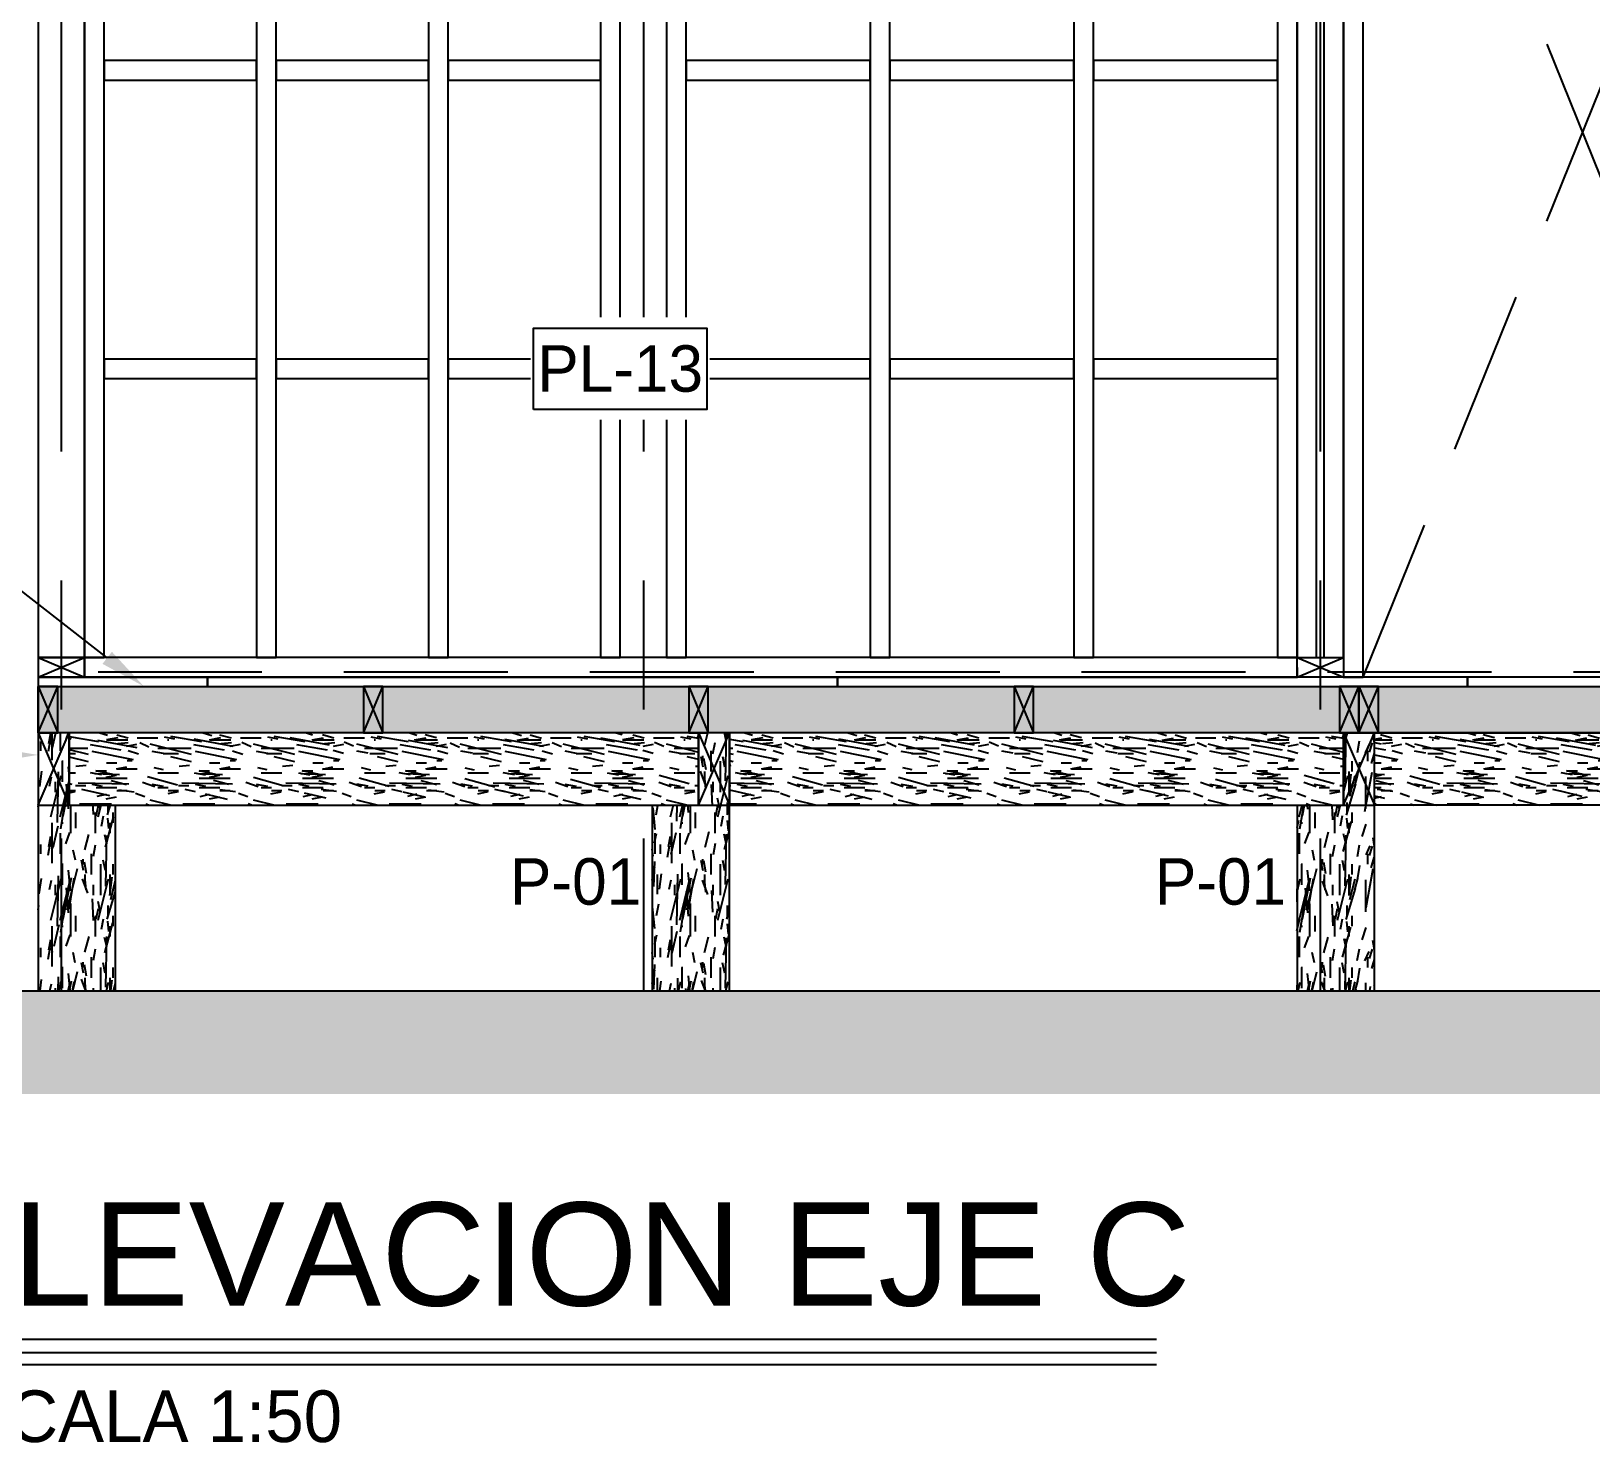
# Model space of a CAD drawing. Header units: millimetres. Extents: x 19438 to 19711, y 4351 to 4752.
# Drawn here: x 19458.728 to 19461.748, y 4489.041 to 4491.777 of the extents above; entities that cross this region are included whole.
import ezdxf
from ezdxf import colors
from ezdxf.entities.mleader import LeaderData, LeaderLine
from ezdxf.enums import TextEntityAlignment as Align
from ezdxf.math import Vec2, Vec3

# ---------------------------------------------------------------- set-up
doc = ezdxf.new("R2010")
doc.units = ezdxf.units.MM
doc.set_wipeout_variables(frame=1)
doc.linetypes.add('CENTER', pattern=[2, 1.25, -0.25, 0.25, -0.25])
doc.linetypes.add('HIDDEN2', pattern=[4.7625, 3.175, -1.5875])
for name, color, linetype in [('0 @ 0.5', 7, 'Continuous'), ('EJES', 2, 'CENTER'), ('NIVELES', 2, 'Continuous'), ('PANELES PARED', 2, 'Continuous'), ('PILOTES', 2, 'Continuous'), ('PROYECCION PANEL', 6, 'Continuous'), ('TEXTO', 2, 'Continuous'), ('TEXTO @ 0.5', 2, 'Continuous'), ('TEXTOS TITULOS @ 0.5', 3, 'Continuous'), ('VIGAS DE PISO', 2, 'Continuous')]:
    doc.layers.add(name, color=color, linetype=linetype)
doc.styles.add('century gothic', font='GOTHIC.TTF')
doc.styles.add('NOTAS', font='GOTHIC.TTF')
doc.styles.add('SMCtitulos', font='sanss___.ttf')
pattern_1 = [(0, (0.142, -14.05313), (0, 0.2), [0.04, -0.16]), (8.9726, (0.144, -14.16113), (1.200000005876, 0.199999525118), [0.0384708, -3.8086058]), (5.7105, (0.142, -14.14913), (1.800000034755, 0.19999710144), [0.0401996, -1.9697752]), (344.5779, (0.142, -14.0891295), (2.1999999038893, -0.5999974677634), [0.0601664, -5.9564754]), (353.6599, (0.146, -14.02313), (0.200000063208, 4.086e-07), [0.0362216, -1.7748552]), (345.0686, (0.152, -14.13713), (0.799999998317, -0.199999673879), [0.0310484, -3.0737864]), (348.6901, (0.082, -14.02113), (0.2000000583, 7.413e-08), [0.0815844, -0.9382194]), (5.7105, (0.144, -14.17913), (1.800000034755, 0.19999710144), [0.0200998, -1.989875]), (0, (0.142, -14.09513), (0, 0.2), [0.02, -0.18]), (0, (0.102, -14.07113), (0, 0.2), [0.06, -0.14]), (11.3099, (0.142, -14.04113), (0.79999995433, 0.19999948721), [0.020396, -0.9994078]), (2.7263, (0.122, -14.1151295), (4.0000000589947, 0.1999992035454), [0.0420476, -4.1627116]), (352.4054, (0.132, -14.12113), (1.599999971597, -0.19999873671), [0.0302654, -2.9962834]), (0, (0.122, -14.19713), (0, 0.2), [0.04, -0.16]), (358.8309, (0.102, -14.2071295), (0.2000000366479, 1.5360345e-07), [0.0980204, -9.70402]), (0, (0.102, -14.05713), (0, 0.2), [0.02, -0.18]), (0, (0.122, -14.04113), (0, 0.2), [0.02, -0.18]), (0, (0.032, -14.02313), (0, 0.2), [0.03, -0.17]), (350.5377, (0.086, -14.01313), (0.200000015444, 7.752e-08), [0.0608276, -1.1557248]), (0, (0.022, -14.01313), (0, 0.2), [0.04, -0.16]), (0, (0, -14.19313), (0, 0.2), [0.022, -0.178]), (0, (0.102, -14.18313), (0, 0.2), [0.02, -0.18]), (0, (0, -14.17713), (0, 0.2), [0.042, -0.158]), (5.4403, (0.102, -14.1651295), (1.9999999402303, 0.199998956714), [0.04219, -4.1768144]), (0, (0.104, -14.14913), (0, 0.2), [0.038, -0.162]), (0, (0, -14.14513), (0, 0.2), [0.022, -0.178]), (358.8309, (0.024, -14.1131295), (0.2000000366479, 1.5360345e-07), [0.0980204, -9.70402]), (0, (0.042, -14.09513), (0, 0.2), [0.02, -0.18]), (0, (0.022, -14.08913), (0, 0.2), [0.02, -0.18]), (0, (0.102, -14.08913), (0, 0.2), [0.04, -0.16]), (0, (0.062, -14.08513), (0, 0.2), [0.02, -0.18]), (0, (0.022, -14.06113), (0, 0.2), [0.04, -0.16]), (19.6538, (0.076, -14.14513), (2.200000050424, 0.79999891494), [0.0297322, -2.9434812]), (11.3099, (0.042, -14.08913), (0.79999995433, 0.19999948721), [0.020396, -0.9994078]), (11.3099, (0.122, -14.09913), (0.79999995433, 0.19999948721), [0.020396, -0.9994078]), (5.7105, (0.062, -14.02313), (1.800000034755, 0.19999710144), [0.0200998, -1.989875]), (349.6952, (0, -14.00913), (1.199999995396, -0.19999893933), [0.0223606, -2.213707]), (348.6901, (0.022, -14.19313), (0.2000000583, 7.413e-08), [0.020396, -0.9994078]), (90, (0.042, -14.19713), (-0.2, 1e-17), [0, -0.2]), (346.6076, (0, -14.0851295), (3.400000044994, -0.7999939065965), [0.043174, -4.2742308]), (11.3099, (0.122, -14.05713), (0.79999995433, 0.19999948721), [0.020396, -0.9994078]), (10.3048, (0.122, -14.18313), (0.999999957606, 0.199999208868), [0.0223606, -2.213707]), (348.6901, (0.062, -14.09513), (0.2000000583, 7.413e-08), [0.020396, -0.9994078]), (348.6901, (0.082, -14.08513), (0.2000000583, 7.413e-08), [0.020396, -0.9994078]), (341.5651, (0, -14.10513), (0.19999995825, 2.3367e-07), [0.0252982, -0.6071572]), (345.9638, (0.022, -14.03713), (0.19999992115, 2.4875e-07), [0.0824622, -0.7421588]), (343.3008, (0.062, -14.02313), (1.399999991533, -0.39999874641), [0.0626418, -2.025419]), (0, (0.062, -14.01313), (0, 0.2), [0.024, -0.176]), (345.9638, (0.042, -14.17713), (0.19999992115, 2.4875e-07), [0.0824622, -0.7421588]), (345.9638, (0.022, -14.16313), (0.19999992115, 2.4875e-07), [0.0824622, -0.7421588]), (345.9638, (0.022, -14.14513), (0.19999992115, 2.4875e-07), [0.0824622, -0.7421588]), (349.6952, (0, -14.05713), (1.199999995396, -0.19999893933), [0.0223606, -2.213707]), (345.9638, (0.062, -14.06113), (0.19999992115, 2.4875e-07), [0.041231, -0.78339]), (349.6952, (0, -14.12113), (1.199999995396, -0.19999893933), [0.0223606, -2.213707]), (357.6141, (0.104, -14.1351295), (0.199999989185, 2.452822e-07), [0.0480416, -4.756123]), (349.6952, (0.082, -14.09913), (1.199999995396, -0.19999893933), [0.0223606, -2.213707]), (12.5288, (0.104, -14.10313), (0.800000095695, 0.199999860747), [0.018439, -1.8254698]), (349.5626, (0, -14.1311295), (2.199999936494, -0.3999970687047), [0.0772788, -7.650591]), (351.8699, (0.076, -14.14513), (0.199999892184, -4.835e-08), [0.0282842, -1.3859292]), (4.7636, (0.022, -14.12513), (2.199999989955, 0.199998289923), [0.0481664, -2.3601524]), (0, (0.07, -14.12113), (0, 0.2), [0.062, -0.138]), (344.7449, (0, -14.03113), (0.799999942428, -0.199999664289), [0.0228036, -2.2575472]), (350.5377, (0.042, -14.19713), (0.200000015444, 7.752e-08), [0.0608276, -1.1557248]), (340.0169, (0, -14.15513), (0.599999976081, -0.19999986488), [0.0234094, -2.3175304]), (0, (0.162, -14.03713), (0, 0.2), [0.01, -0.19]), (0, (0.162, -14.12513), (0, 0.2), [0.02, -0.18]), (11.3099, (0.162, -14.19713), (0.79999995433, 0.19999948721), [0.020396, -0.9994078]), (0, (0.164, -14.17713), (0, 0.2), [0.036, -0.164]), (343.3008, (0.162, -14.07113), (1.399999991533, -0.39999874641), [0.0208806, -2.0671802]), (348.0207, (0.164, -14.1131295), (3.7999999222511, -0.8002195416064), [0.0368014, -6.7101288]), (90, (0.162, -14.19713), (-0.2, 1e-17), [0, -0.2]), (0, (0.182, -14.19313), (0, 0.2), [0.018, -0.182]), (0, (0.182, -14.15513), (0, 0.2), [0.018, -0.182]), (0, (0.182, -14.14513), (0, 0.2), [0.018, -0.182]), (336.0376, (0.182, -14.07713), (1.400000005486, -0.599997330343), [0.0196978, -1.9500724]), (348.5163, (0.182, -14.0531295), (0.99999999677376, -0.2000310941214), [0.0183676, -13.043105]), (341.5651, (0.182, -14.12513), (0.19999995825, 2.3367e-07), [0.0189736, -0.6134816]), (347.4712, (0.182, -14.02713), (1.000000064082, -0.19999992061), [0.018439, -1.8254698])]
pattern_2 = [(0, (0.142, -7.34835), (0, 0.2), [0.04, -0.16]), (8.9726, (0.144, -7.456347), (1.200000005876, 0.199999525118), [0.0384708, -3.8086058]), (5.7105, (0.142, -7.444347), (1.800000034755, 0.19999710144), [0.0401996, -1.9697752]), (344.5779, (0.142, -7.384347), (2.1999999038893, -0.5999974677634), [0.0601664, -5.9564754]), (353.6599, (0.146, -7.318347), (0.200000063208, 4.086e-07), [0.0362216, -1.7748552]), (345.0686, (0.152, -7.432347), (0.799999998317, -0.199999673879), [0.0310484, -3.0737864]), (348.6901, (0.082, -7.316347), (0.2000000583, 7.413e-08), [0.0815844, -0.9382194]), (5.7105, (0.144, -7.474347), (1.800000034755, 0.19999710144), [0.0200998, -1.989875]), (0, (0.142, -7.39035), (0, 0.2), [0.02, -0.18]), (0, (0.102, -7.36635), (0, 0.2), [0.06, -0.14]), (11.3099, (0.142, -7.336347), (0.79999995433, 0.19999948721), [0.020396, -0.9994078]), (2.7263, (0.122, -7.410347), (4.0000000589947, 0.1999992035454), [0.0420476, -4.1627116]), (352.4054, (0.132, -7.416347), (1.599999971597, -0.19999873671), [0.0302654, -2.9962834]), (0, (0.122, -7.49235), (0, 0.2), [0.04, -0.16]), (358.8309, (0.102, -7.502347), (0.2000000366479, 1.5360345e-07), [0.0980204, -9.70402]), (0, (0.102, -7.35235), (0, 0.2), [0.02, -0.18]), (0, (0.122, -7.33635), (0, 0.2), [0.02, -0.18]), (0, (0.032, -7.31835), (0, 0.2), [0.03, -0.17]), (350.5377, (0.086, -7.308347), (0.200000015444, 7.752e-08), [0.0608276, -1.1557248]), (0, (0.022, -7.30835), (0, 0.2), [0.04, -0.16]), (0, (0, -7.48835), (0, 0.2), [0.022, -0.178]), (0, (0.102, -7.47835), (0, 0.2), [0.02, -0.18]), (0, (0, -7.47235), (0, 0.2), [0.042, -0.158]), (5.4403, (0.102, -7.460347), (1.9999999402303, 0.199998956714), [0.04219, -4.1768144]), (0, (0.104, -7.44435), (0, 0.2), [0.038, -0.162]), (0, (0, -7.44035), (0, 0.2), [0.022, -0.178]), (358.8309, (0.024, -7.408347), (0.2000000366479, 1.5360345e-07), [0.0980204, -9.70402]), (0, (0.042, -7.39035), (0, 0.2), [0.02, -0.18]), (0, (0.022, -7.38435), (0, 0.2), [0.02, -0.18]), (0, (0.102, -7.38435), (0, 0.2), [0.04, -0.16]), (0, (0.062, -7.38035), (0, 0.2), [0.02, -0.18]), (0, (0.022, -7.35635), (0, 0.2), [0.04, -0.16]), (19.6538, (0.076, -7.440347), (2.200000050424, 0.79999891494), [0.0297322, -2.9434812]), (11.3099, (0.042, -7.384347), (0.79999995433, 0.19999948721), [0.020396, -0.9994078]), (11.3099, (0.122, -7.394347), (0.79999995433, 0.19999948721), [0.020396, -0.9994078]), (5.7105, (0.062, -7.318347), (1.800000034755, 0.19999710144), [0.0200998, -1.989875]), (349.6952, (0, -7.304347), (1.199999995396, -0.19999893933), [0.0223606, -2.213707]), (348.6901, (0.022, -7.488347), (0.2000000583, 7.413e-08), [0.020396, -0.9994078]), (90, (0.042, -7.49235), (-0.2, 1e-17), [0, -0.2]), (346.6076, (0, -7.380347), (3.400000044994, -0.7999939065965), [0.043174, -4.2742308]), (11.3099, (0.122, -7.352347), (0.79999995433, 0.19999948721), [0.020396, -0.9994078]), (10.3048, (0.122, -7.478347), (0.999999957606, 0.199999208868), [0.0223606, -2.213707]), (348.6901, (0.062, -7.390347), (0.2000000583, 7.413e-08), [0.020396, -0.9994078]), (348.6901, (0.082, -7.380347), (0.2000000583, 7.413e-08), [0.020396, -0.9994078]), (341.5651, (0, -7.40035), (0.19999995825, 2.3367e-07), [0.0252982, -0.6071572]), (345.9638, (0.022, -7.332347), (0.19999992115, 2.4875e-07), [0.0824622, -0.7421588]), (343.3008, (0.062, -7.318347), (1.399999991533, -0.39999874641), [0.0626418, -2.025419]), (0, (0.062, -7.30835), (0, 0.2), [0.024, -0.176]), (345.9638, (0.042, -7.472347), (0.19999992115, 2.4875e-07), [0.0824622, -0.7421588]), (345.9638, (0.022, -7.458347), (0.19999992115, 2.4875e-07), [0.0824622, -0.7421588]), (345.9638, (0.022, -7.440347), (0.19999992115, 2.4875e-07), [0.0824622, -0.7421588]), (349.6952, (0, -7.352347), (1.199999995396, -0.19999893933), [0.0223606, -2.213707]), (345.9638, (0.062, -7.356347), (0.19999992115, 2.4875e-07), [0.041231, -0.78339]), (349.6952, (0, -7.416347), (1.199999995396, -0.19999893933), [0.0223606, -2.213707]), (357.6141, (0.104, -7.430347), (0.199999989185, 2.452822e-07), [0.0480416, -4.756123]), (349.6952, (0.082, -7.394347), (1.199999995396, -0.19999893933), [0.0223606, -2.213707]), (12.5288, (0.104, -7.398347), (0.800000095695, 0.199999860747), [0.018439, -1.8254698]), (349.5626, (0, -7.426347), (2.199999936494, -0.3999970687047), [0.0772788, -7.650591]), (351.8699, (0.076, -7.440347), (0.199999892184, -4.835e-08), [0.0282842, -1.3859292]), (4.7636, (0.022, -7.420347), (2.199999989955, 0.199998289923), [0.0481664, -2.3601524]), (0, (0.07, -7.41635), (0, 0.2), [0.062, -0.138]), (344.7449, (0, -7.326347), (0.799999942428, -0.199999664289), [0.0228036, -2.2575472]), (350.5377, (0.042, -7.492347), (0.200000015444, 7.752e-08), [0.0608276, -1.1557248]), (340.0169, (0, -7.450347), (0.599999976081, -0.19999986488), [0.0234094, -2.3175304]), (0, (0.162, -7.33235), (0, 0.2), [0.01, -0.19]), (0, (0.162, -7.42035), (0, 0.2), [0.02, -0.18]), (11.3099, (0.162, -7.492347), (0.79999995433, 0.19999948721), [0.020396, -0.9994078]), (0, (0.164, -7.47235), (0, 0.2), [0.036, -0.164]), (343.3008, (0.162, -7.366347), (1.399999991533, -0.39999874641), [0.0208806, -2.0671802]), (348.0207, (0.164, -7.408347), (3.7999999222511, -0.8002195416064), [0.0368014, -6.7101288]), (90, (0.162, -7.49235), (-0.2, 1e-17), [0, -0.2]), (0, (0.182, -7.48835), (0, 0.2), [0.018, -0.182]), (0, (0.182, -7.45035), (0, 0.2), [0.018, -0.182]), (0, (0.182, -7.44035), (0, 0.2), [0.018, -0.182]), (336.0376, (0.182, -7.372347), (1.400000005486, -0.599997330343), [0.0196978, -1.9500724]), (348.5163, (0.182, -7.348347), (0.99999999677376, -0.2000310941214), [0.0183676, -13.043105]), (341.5651, (0.182, -7.42035), (0.19999995825, 2.3367e-07), [0.0189736, -0.6134816]), (347.4712, (0.182, -7.322347), (1.000000064082, -0.19999992061), [0.018439, -1.8254698])]

# ---------------------------------------------------------------- blocks, each defined once
blk = doc.blocks.new('P01')
h = blk.add_hatch()
h.set_pattern_fill('MADERA_03', color=250, scale=0.2, angle=90, pattern_type=2)
h.set_pattern_definition([(90, (-0.156, 0.142), (-0.2, 1e-17), [0.04, -0.16]), (98.9726, (-0.048, 0.144), (-0.199999525118, 1.200000005876), [0.0384708, -3.8086058]), (95.7105, (-0.06, 0.142), (-0.19999710144, 1.800000034755), [0.0401996, -1.9697752]), (74.5779, (-0.12, 0.142), (0.5999974677634, 2.1999999038893), [0.0601664, -5.9564754]), (83.6599, (-0.186, 0.146), (-4.086e-07, 0.200000063208), [0.0362216, -1.7748552]), (75.0686, (-0.072, 0.152), (0.199999673879, 0.799999998317), [0.0310484, -3.0737864]), (78.6901, (-0.188, 0.082), (-7.413e-08, 0.2000000583), [0.0815844, -0.9382194]), (95.7105, (-0.03, 0.144), (-0.19999710144, 1.800000034755), [0.0200998, -1.989875]), (90, (-0.114, 0.142), (-0.2, 1e-17), [0.02, -0.18]), (90, (-0.138, 0.102), (-0.2, 1e-17), [0.06, -0.14]), (101.3099, (-0.168, 0.142), (-0.19999948721, 0.79999995433), [0.020396, -0.9994078]), (92.7263, (-0.094, 0.122), (-0.1999992035454, 4.0000000589947), [0.0420476, -4.1627116]), (82.4054, (-0.088, 0.132), (0.19999873671, 1.599999971597), [0.0302654, -2.9962834]), (90, (-0.012, 0.122), (-0.2, 1e-17), [0.04, -0.16]), (88.8309, (-0.002, 0.102), (-1.5360345e-07, 0.2000000366479), [0.0980204, -9.70402]), (90, (-0.152, 0.102), (-0.2, 1e-17), [0.02, -0.18]), (90, (-0.168, 0.122), (-0.2, 1e-17), [0.02, -0.18]), (90, (-0.186, 0.032), (-0.2, 1e-17), [0.03, -0.17]), (80.5377, (-0.196, 0.086), (-7.752e-08, 0.200000015444), [0.0608276, -1.1557248]), (90, (-0.196, 0.022), (-0.2, 1e-17), [0.04, -0.16]), (90, (-0.016, 1e-18), (-0.2, 1e-17), [0.022, -0.178]), (90, (-0.026, 0.102), (-0.2, 1e-17), [0.02, -0.18]), (90, (-0.032, 2e-18), (-0.2, 1e-17), [0.042, -0.158]), (95.4403, (-0.044, 0.102), (-0.199998956714, 1.9999999402303), [0.04219, -4.1768144]), (90, (-0.06, 0.104), (-0.2, 1e-17), [0.038, -0.162]), (90, (-0.064, 4e-18), (-0.2, 1e-17), [0.022, -0.178]), (88.8309, (-0.096, 0.024), (-1.5360345e-07, 0.2000000366479), [0.0980204, -9.70402]), (90, (-0.114, 0.042), (-0.2, 1e-17), [0.02, -0.18]), (90, (-0.12, 0.022), (-0.2, 1e-17), [0.02, -0.18]), (90, (-0.12, 0.102), (-0.2, 1e-17), [0.04, -0.16]), (90, (-0.124, 0.062), (-0.2, 1e-17), [0.02, -0.18]), (90, (-0.148, 0.022), (-0.2, 1e-17), [0.04, -0.16]), (109.6538, (-0.064, 0.076), (-0.79999891494, 2.200000050424), [0.0297322, -2.9434812]), (101.3099, (-0.12, 0.042), (-0.19999948721, 0.79999995433), [0.020396, -0.9994078]), (101.3099, (-0.11, 0.122), (-0.19999948721, 0.79999995433), [0.020396, -0.9994078]), (95.7105, (-0.186, 0.062), (-0.19999710144, 1.800000034755), [0.0200998, -1.989875]), (79.6952, (-0.2, 1e-17), (0.19999893933, 1.199999995396), [0.0223606, -2.213707]), (78.6901, (-0.016, 0.022), (-7.413e-08, 0.2000000583), [0.020396, -0.9994078]), (180, (-0.012, 0.042), (-2e-17, -0.2), [0, -0.2]), (76.6076, (-0.124, 8e-18), (0.7999939065965, 3.400000044994), [0.043174, -4.2742308]), (101.3099, (-0.152, 0.122), (-0.19999948721, 0.79999995433), [0.020396, -0.9994078]), (100.3048, (-0.026, 0.122), (-0.199999208868, 0.999999957606), [0.0223606, -2.213707]), (78.6901, (-0.114, 0.062), (-7.413e-08, 0.2000000583), [0.020396, -0.9994078]), (78.6901, (-0.124, 0.082), (-7.413e-08, 0.2000000583), [0.020396, -0.9994078]), (71.5651, (-0.104, 6e-18), (-2.3367e-07, 0.19999995825), [0.0252982, -0.6071572]), (75.9638, (-0.172, 0.022), (-2.4875e-07, 0.19999992115), [0.0824622, -0.7421588]), (73.3008, (-0.186, 0.062), (0.39999874641, 1.399999991533), [0.0626418, -2.025419]), (90, (-0.196, 0.062), (-0.2, 1e-17), [0.024, -0.176]), (75.9638, (-0.032, 0.042), (-2.4875e-07, 0.19999992115), [0.0824622, -0.7421588]), (75.9638, (-0.046, 0.022), (-2.4875e-07, 0.19999992115), [0.0824622, -0.7421588]), (75.9638, (-0.064, 0.022), (-2.4875e-07, 0.19999992115), [0.0824622, -0.7421588]), (79.6952, (-0.152, 9e-18), (0.19999893933, 1.199999995396), [0.0223606, -2.213707]), (75.9638, (-0.148, 0.062), (-2.4875e-07, 0.19999992115), [0.041231, -0.78339]), (79.6952, (-0.088, 5e-18), (0.19999893933, 1.199999995396), [0.0223606, -2.213707]), (87.6141, (-0.074, 0.104), (-2.452822e-07, 0.199999989185), [0.0480416, -4.756123]), (79.6952, (-0.11, 0.082), (0.19999893933, 1.199999995396), [0.0223606, -2.213707]), (102.5288, (-0.106, 0.104), (-0.199999860747, 0.800000095695), [0.018439, -1.8254698]), (79.5626, (-0.078, 5e-18), (0.3999970687047, 2.199999936494), [0.0772788, -7.650591]), (81.8699, (-0.064, 0.076), (4.835e-08, 0.199999892184), [0.0282842, -1.3859292]), (94.7636, (-0.084, 0.022), (-0.199998289923, 2.199999989955), [0.0481664, -2.3601524]), (90, (-0.088, 0.07), (-0.2, 1e-17), [0.062, -0.138]), (74.7449, (-0.178, 1e-17), (0.199999664289, 0.799999942428), [0.0228036, -2.2575472]), (80.5377, (-0.012, 0.042), (-7.752e-08, 0.200000015444), [0.0608276, -1.1557248]), (70.0169, (-0.054, 3e-18), (0.19999986488, 0.599999976081), [0.0234094, -2.3175304]), (90, (-0.172, 0.162), (-0.2, 1e-17), [0.01, -0.19]), (90, (-0.084, 0.162), (-0.2, 1e-17), [0.02, -0.18]), (101.3099, (-0.012, 0.162), (-0.19999948721, 0.79999995433), [0.020396, -0.9994078]), (90, (-0.032, 0.164), (-0.2, 1e-17), [0.036, -0.164]), (73.3008, (-0.138, 0.162), (0.39999874641, 1.399999991533), [0.0208806, -2.0671802]), (78.0207, (-0.096, 0.164), (0.8002195416064, 3.7999999222511), [0.0368014, -6.7101288]), (180, (-0.012, 0.162), (-2e-17, -0.2), [0, -0.2]), (90, (-0.016, 0.182), (-0.2, 1e-17), [0.018, -0.182]), (90, (-0.054, 0.182), (-0.2, 1e-17), [0.018, -0.182]), (90, (-0.064, 0.182), (-0.2, 1e-17), [0.018, -0.182]), (66.0376, (-0.132, 0.182), (0.599997330343, 1.400000005486), [0.0196978, -1.9500724]), (78.5163, (-0.156, 0.182), (0.2000310941214, 0.99999999677376), [0.0183676, -13.043105]), (71.5651, (-0.084, 0.182), (-2.3367e-07, 0.19999995825), [0.0189736, -0.6134816]), (77.4712, (-0.182, 0.182), (0.19999992061, 1.000000064082), [0.018439, -1.8254698])])
h.paths.add_polyline_path([(19444.003, 4504.1263), (19444.153, 4504.1263), (19444.153, 4504.6263), (19444.003, 4504.6263)])
blk.add_lwpolyline([(19444.003, 4504.1263), (19444.153, 4504.1263), (19444.153, 4504.6263), (19444.003, 4504.6263)], close=True)
blk = doc.blocks.new('*U13')
at = {"color": 2}
blk.add_line((0.0001, 0.052), (4.7611, 0.052), dxfattribs=at)
at = {"color": 250}
blk.add_line((0.0001, 0), (4.7611, 0), dxfattribs=at)
at = {"color": 7}
blk.add_line((0.0001, -0.0469), (4.7611, -0.0469), dxfattribs=at)
at = {"color": 0, "linetype": 'ByBlock', "lineweight": -2, "style": 'NOTAS'}
for tag, p in [('1TITLE', (0.027, 1.0142)), ('2TITLE', (-0.0431, 0.1812))]:
    blk.add_attdef(tag, p, '', height=0.3, dxfattribs=at)
blk.add_attdef('SCALE', text='', height=0.18, dxfattribs=at).set_placement((-0.0431, -0.1475), align=Align.TOP_LEFT)
blk = doc.blocks.new('PP13')
at = {"layer": 'PANELES PARED'}
for points in [[(19436.3339, 4517.5799), (19436.3339, 4517.6179), (19433.9855, 4517.6179), (19433.9855, 4517.5799)], [(19433.9855, 4515.2559), (19434.0235, 4515.2559), (19434.0235, 4517.5799), (19433.9855, 4517.5799)], [(19434.3187, 4515.2559), (19434.3567, 4515.2559), (19434.3567, 4517.5799), (19434.3187, 4517.5799)], [(19434.6518, 4515.2559), (19434.6898, 4515.2559), (19434.6898, 4517.5799), (19434.6518, 4517.5799)], [(19434.985, 4515.2559), (19435.023, 4515.2559), (19435.023, 4517.5799), (19434.985, 4517.5799)], [(19435.023, 4517.5799), (19435.113, 4517.5799), (19435.113, 4515.2559), (19435.023, 4515.2559)], [(19435.113, 4515.2559), (19435.151, 4515.2559), (19435.151, 4517.5799), (19435.113, 4517.5799)], [(19435.5073, 4515.2559), (19435.5453, 4515.2559), (19435.5453, 4517.5799), (19435.5073, 4517.5799)], [(19435.9016, 4515.2559), (19435.9396, 4515.2559), (19435.9396, 4517.5799), (19435.9016, 4517.5799)], [(19436.2959, 4515.2559), (19436.3339, 4515.2559), (19436.3339, 4517.5799), (19436.2959, 4517.5799)], [(19434.3187, 4516.9772), (19434.3187, 4517.0152), (19434.0235, 4517.0152), (19434.0235, 4516.9772)], [(19434.6518, 4516.9772), (19434.6518, 4517.0152), (19434.3567, 4517.0152), (19434.3567, 4516.9772)], [(19434.985, 4516.9772), (19434.985, 4517.0152), (19434.6898, 4517.0152), (19434.6898, 4516.9772)], [(19435.5073, 4516.9772), (19435.5073, 4517.0152), (19435.151, 4517.0152), (19435.151, 4516.9772)], [(19435.9016, 4516.9772), (19435.9016, 4517.0152), (19435.5453, 4517.0152), (19435.5453, 4516.9772)], [(19436.2959, 4516.9772), (19436.2959, 4517.0152), (19435.9396, 4517.0152), (19435.9396, 4516.9772)], [(19434.3187, 4516.3745), (19434.3187, 4516.4125), (19434.0235, 4516.4125), (19434.0235, 4516.3745)], [(19434.6518, 4516.3745), (19434.6518, 4516.4125), (19434.3567, 4516.4125), (19434.3567, 4516.3745)], [(19434.985, 4516.3745), (19434.985, 4516.4125), (19434.6898, 4516.4125), (19434.6898, 4516.3745)], [(19435.5073, 4516.3745), (19435.5073, 4516.4125), (19435.151, 4516.4125), (19435.151, 4516.3745)], [(19435.9016, 4516.3745), (19435.9016, 4516.4125), (19435.5453, 4516.4125), (19435.5453, 4516.3745)], [(19436.2959, 4516.3745), (19436.2959, 4516.4125), (19435.9396, 4516.4125), (19435.9396, 4516.3745)], [(19434.3187, 4515.7962), (19434.3187, 4515.8342), (19434.0235, 4515.8342), (19434.0235, 4515.7962)], [(19434.6518, 4515.7962), (19434.6518, 4515.8342), (19434.3567, 4515.8342), (19434.3567, 4515.7962)], [(19434.985, 4515.7962), (19434.985, 4515.8342), (19434.6898, 4515.8342), (19434.6898, 4515.7962)], [(19435.5073, 4515.7962), (19435.5073, 4515.8342), (19435.151, 4515.8342), (19435.151, 4515.7962)], [(19435.9016, 4515.7962), (19435.9016, 4515.8342), (19435.5453, 4515.8342), (19435.5453, 4515.7962)], [(19436.2959, 4515.7962), (19436.2959, 4515.8342), (19435.9396, 4515.8342), (19435.9396, 4515.7962)], [(19436.3339, 4515.2179), (19436.3339, 4515.2559), (19433.9855, 4515.2559), (19433.9855, 4515.2179)]]:
    blk.add_lwpolyline(points, close=True, dxfattribs=at)
blk = doc.blocks.new('MJU')
at = {"layer": 'PANELES PARED', "color": 250, "linetype": 'HIDDEN2', "ltscale": 0.1}
for p, q in [((19461.3074, 4485.2785), (19462.1574, 4483.1685)), ((19461.3074, 4483.1685), (19462.1574, 4485.2785))]:
    blk.add_line(p, q, dxfattribs=at)
at = {"layer": 'PANELES PARED', "color": 250}
blk.add_lwpolyline([(19461.3074, 4485.5305), (19461.2694, 4485.5305), (19461.2694, 4483.1685), (19461.3074, 4483.1685)], close=True, dxfattribs=at)

msp = doc.modelspace()

# ---------------------------------------------------------------- hatches: boundary and pattern name
h = msp.add_hatch()
h.set_pattern_fill('EARTH', color=8, scale=0.01, angle=45)
h.set_pattern_definition([(45, (14.70802, -14.20913), (7e-18, 0.08980256121), [0.0635, -0.0635]), (45, (14.691185, -14.19229), (7e-18, 0.08980256121), [0.0635, -0.0635]), (45, (14.674347, -14.175454), (7e-18, 0.08980256121), [0.0635, -0.0635]), (135, (14.674347, -14.16423), (-0.08980256121, 7e-18), [0.0635, -0.0635]), (135, (14.691185, -14.14739), (-0.08980256121, 7e-18), [0.0635, -0.0635]), (135, (14.70802, -14.13055), (-0.08980256121, 7e-18), [0.0635, -0.0635])])
h.paths.add_polyline_path([(19465.4244, 4489.7172), (19465.4244, 4489.9172), (19458.486, 4489.9172), (19458.486, 4489.7172)])

# ---------------------------------------------------------------- linework, layer by layer
at = {"color": 5}
msp.add_line((19458.486, 4489.9172), (19465.4244, 4489.9172), dxfattribs=at)
at = {"color": 1}
for points in [[(19458.741, 4490.5072), (19459.0694, 4490.5072), (19459.0694, 4490.5252), (19458.741, 4490.5252)], [(19459.0694, 4490.5072), (19460.2894, 4490.5072), (19460.2894, 4490.5252), (19459.0694, 4490.5252)], [(19460.2894, 4490.5072), (19461.5094, 4490.5072), (19461.5094, 4490.5252), (19460.2894, 4490.5252)], [(19461.5094, 4490.5072), (19462.7294, 4490.5072), (19462.7294, 4490.5252), (19461.5094, 4490.5252)]]:
    msp.add_lwpolyline(points, close=True, dxfattribs=at)
at = {"layer": 'EJES', "color": 1}
for p, q in [((19458.786, 4494.2123), (19458.786, 4489.9172)), ((19459.9135, 4494.2123), (19459.9135, 4489.9172))]:
    msp.add_line(p, q, dxfattribs=at)
at = {"layer": 'NIVELES', "color": 1, "linetype": 'HIDDEN2', "ltscale": 0.1}
for p, q in [((19458.381, 4490.5352), (19466.5295, 4490.5352)), ((19458.381, 4489.9172), (19466.5295, 4489.9172))]:
    msp.add_line(p, q, dxfattribs=at)
at = {"layer": 'PANELES PARED'}
for p, q in [((19458.741, 4490.5252), (19458.831, 4490.5632)), ((19458.741, 4490.5632), (19458.831, 4490.5252)), ((19461.1794, 4490.5252), (19461.2694, 4490.5632)), ((19461.1794, 4490.5632), (19461.2694, 4490.5252))]:
    msp.add_line(p, q, dxfattribs=at)
for points in [[(19458.741, 4490.5632), (19458.831, 4490.5632), (19458.831, 4492.8872), (19458.741, 4492.8872)], [(19461.1794, 4490.5632), (19461.2694, 4490.5632), (19461.2694, 4492.8872), (19461.1794, 4492.8872)], [(19461.1794, 4490.5632), (19461.2174, 4490.5632), (19461.2174, 4492.8872), (19461.1794, 4492.8872)], [(19461.2314, 4490.5632), (19461.2694, 4490.5632), (19461.2694, 4492.8872), (19461.2314, 4492.8872)], [(19458.741, 4490.5632), (19458.741, 4490.5252), (19458.831, 4490.5252), (19458.831, 4490.5632)], [(19461.1794, 4490.5632), (19461.2694, 4490.5632), (19461.2694, 4490.5252), (19461.1794, 4490.5252)]]:
    msp.add_lwpolyline(points, close=True, dxfattribs=at)
at = {"layer": 'PROYECCION PANEL', "linetype": 'HIDDEN2', "ltscale": 0.1}
msp.add_lwpolyline([(19458.831, 4492.9252), (19461.1794, 4492.9252), (19461.1794, 4490.5252), (19458.831, 4490.5252)], close=True, dxfattribs=at)
at = {"layer": 'VIGAS DE PISO'}
for p, q in [((19458.741, 4490.5072), (19458.779, 4490.4172)), ((19458.741, 4490.4172), (19458.779, 4490.5072)), ((19458.741, 4490.4172), (19458.801, 4490.2772)), ((19458.741, 4490.2772), (19458.801, 4490.4172))]:
    msp.add_line(p, q, dxfattribs=at)
for points in [[(19458.741, 4490.5072), (19458.741, 4490.4172), (19458.779, 4490.4172), (19458.779, 4490.5072)], [(19458.741, 4490.2772), (19458.801, 4490.2772), (19458.801, 4490.4172), (19458.741, 4490.4172)]]:
    msp.add_lwpolyline(points, close=True, dxfattribs=at)

# ---------------------------------------------------------------- block references
for name, p in [('PP13', (24.8455, -24.6927)), ('MJU', (0, 7.3567))]:
    msp.add_blockref(name, p)
at = {"layer": 'PILOTES'}
for p in [(14.738, -14.2091), (15.9272, -14.2091), (17.1764, -14.2091)]:
    msp.add_blockref('P01', p, dxfattribs=at)
at = {"layer": 'TEXTOS TITULOS @ 0.5'}
ref = msp.add_blockref('*U13', (19458.5264, 4489.2166), dxfattribs=dict(at, xscale=0.5, yscale=0.5, zscale=0.5))
ref.add_attrib('2TITLE', 'ELEVACION EJE C', (19458.5048, 4489.3072), dxfattribs={"layer": '0', "color": 0, "linetype": 'ByBlock', "lineweight": -2, "height": 0.2, "style": 'SMCtitulos'})
ref.add_attrib('SCALE', 'ESCALA 1:50', dxfattribs={"layer": '0', "color": 0, "linetype": 'ByBlock', "lineweight": -2, "height": 0.1, "style": 'NOTAS'}).set_placement((19458.5048, 4489.1429), align=Align.TOP_LEFT)

# ---------------------------------------------------------------- texts
at = {"layer": 'TEXTO @ 0.5', "color": 2, "char_height": 0.09, "width": 0.238534, "attachment_point": 1, "style": 'century gothic'}
for insert in [(19459.655, 4490.1742), (19460.9042, 4490.1742)]:
    msp.add_mtext('P-01 ', dxfattribs=dict(at, insert=insert))

# ---------------------------------------------------------------- leaders
at = {"layer": '0 @ 0.5'}
ml = msp.add_multileader_mtext('Standard', dxfattribs=at)
ml.set_content("\\A1;VIGAS DE PISO\\PVP1 2 {\\H0.7x;\\S1#2;}''x5 {\\H0.7x;\\S1#2;}''", color=2, style='century gothic')
ml.set_leader_properties(color=1)
ml.build(insert=Vec2(0, 0))
ml.multileader.update_dxf_attribs({"dogleg_length": 0.09, "arrow_head_size": 0.09, "scale": 0.5})
ctx = ml.context
ctx.base_point, ctx.scale, ctx.char_height, ctx.arrow_head_size, ctx.landing_gap_size, ctx.plane_origin = Vec3(19457.3863, 4490.3744), 0.5, 0.09, 0.09, 0.005, Vec3(19458.741, 4490.2033)
ctx.text_align_type = 2
notes = []
notes.append((ctx, [(0, (1, 1, 0), (19458.4166, 4490.3744), (-1, 0), 0.1472, [(0, [(19458.741, 4490.3744)], 0, [])])]))
ctx.mtext.insert, ctx.mtext.alignment, ctx.mtext.flow_direction = Vec3(19458.2644, 4490.4206), 3, 5
for ctx, leaders in notes:
    for number, flags, end, landing, length, lines in leaders:
        leader = LeaderData()
        leader.index, (leader.has_last_leader_line, leader.has_dogleg_vector, leader.attachment_direction) = number, flags
        leader.last_leader_point, leader.dogleg_vector, leader.dogleg_length = Vec3(end), Vec3(landing), length
        for number, points, colour, breaks in lines:
            line = LeaderLine()
            line.index, line.vertices, line.color, line.breaks = number, Vec3.list(points), colors.encode_raw_color(colour), breaks
            leader.lines.append(line)
        ctx.leaders.append(leader)

# ---------------------------------------------------------------- next in the draw order: texts
at = {"layer": 'TEXTO @ 0.5', "color": 2, "insert": (19459.8685, 4491.1225), "char_height": 0.09, "width": 0.238534, "attachment_point": 5, "style": 'century gothic', "bg_fill": 3, "box_fill_scale": 1.6, "bg_fill_color": 256, "bg_fill_transparency": 0}
msp.add_mtext('PL-13 ', dxfattribs=at)

# ---------------------------------------------------------------- next in the draw order: wipeouts: each hides what was drawn before it
for points in [[(19460.0802, 4490.2772), (19461.2694, 4490.2772), (19461.2694, 4490.4172), (19460.0802, 4490.4172)], [(19463.1894, 4490.2772), (19461.3294, 4490.2772), (19461.3294, 4490.4172), (19463.1894, 4490.4172)]]:
    msp.add_wipeout(points).dxf.layer = 'VIGAS DE PISO'

# ---------------------------------------------------------------- next in the draw order: hatches: boundary and pattern name
h = msp.add_hatch()
h.set_pattern_fill('MADERA_03', color=250, scale=0.2, pattern_type=2)
h.set_pattern_definition(pattern_2)
h.paths.add_polyline_path([(19461.2994, 4490.5072), (19463.2194, 4490.5072), (19463.2194, 4490.4172), (19461.2994, 4490.4172)])
h = msp.add_hatch()
h.set_pattern_fill('MADERA_03', color=250, scale=0.2, pattern_type=2)
h.set_pattern_definition(pattern_1)
h.paths.add_polyline_path([(19460.0802, 4490.2772), (19461.2694, 4490.2772), (19461.2694, 4490.4172), (19460.0802, 4490.4172)])
h = msp.add_hatch()
h.set_pattern_fill('MADERA_03', color=250, scale=0.2, pattern_type=2)
h.set_pattern_definition(pattern_1)
h.paths.add_polyline_path([(19463.1894, 4490.2772), (19461.3294, 4490.2772), (19461.3294, 4490.4172), (19463.1894, 4490.4172)])

# ---------------------------------------------------------------- next in the draw order: linework, layer by layer
at = {"layer": 'EJES', "color": 1}
msp.add_line((19461.2244, 4494.2123), (19461.2244, 4489.9172), dxfattribs=at)
at = {"layer": 'TEXTO', "color": 2}
msp.add_lwpolyline([(19459.7005, 4491.0437), (19459.7005, 4491.2012), (19460.0366, 4491.2012), (19460.0366, 4491.0437)], close=True, dxfattribs=at)
at = {"layer": 'VIGAS DE PISO'}
for p, q in [((19460.6313, 4490.5072), (19460.6693, 4490.4172)), ((19460.6313, 4490.4172), (19460.6693, 4490.5072)), ((19461.2614, 4490.5072), (19461.2994, 4490.4172)), ((19461.2614, 4490.4172), (19461.2994, 4490.5072)), ((19461.2614, 4490.5072), (19461.2994, 4490.4172)), ((19461.2614, 4490.4172), (19461.2994, 4490.5072)), ((19461.2994, 4490.5072), (19461.3374, 4490.4172)), ((19461.2994, 4490.4172), (19461.3374, 4490.5072)), ((19461.2994, 4490.5072), (19461.3374, 4490.4172)), ((19461.2994, 4490.4172), (19461.3374, 4490.5072)), ((19460.0202, 4490.4172), (19460.0802, 4490.2772)), ((19460.0202, 4490.2772), (19460.0802, 4490.4172)), ((19461.2694, 4490.4172), (19461.3294, 4490.2772)), ((19461.2694, 4490.2772), (19461.3294, 4490.4172))]:
    msp.add_line(p, q, dxfattribs=at)
for points in [[(19460.6313, 4490.5072), (19460.6313, 4490.4172), (19460.6693, 4490.4172), (19460.6693, 4490.5072)], [(19461.2614, 4490.5072), (19461.2614, 4490.4172), (19461.2994, 4490.4172), (19461.2994, 4490.5072)], [(19461.2614, 4490.5072), (19461.2614, 4490.4172), (19461.2994, 4490.4172), (19461.2994, 4490.5072)], [(19461.2994, 4490.5072), (19461.2994, 4490.4172), (19461.3374, 4490.4172), (19461.3374, 4490.5072)], [(19461.2994, 4490.5072), (19461.2994, 4490.4172), (19461.3374, 4490.4172), (19461.3374, 4490.5072)], [(19461.2994, 4490.5072), (19463.2194, 4490.5072), (19463.2194, 4490.4172), (19461.2994, 4490.4172)], [(19460.0202, 4490.2772), (19460.0802, 4490.2772), (19460.0802, 4490.4172), (19460.0202, 4490.4172)], [(19460.0802, 4490.2772), (19461.2694, 4490.2772), (19461.2694, 4490.4172), (19460.0802, 4490.4172)], [(19461.2694, 4490.2772), (19461.3294, 4490.2772), (19461.3294, 4490.4172), (19461.2694, 4490.4172)], [(19463.1894, 4490.2772), (19461.3294, 4490.2772), (19461.3294, 4490.4172), (19463.1894, 4490.4172)]]:
    msp.add_lwpolyline(points, close=True, dxfattribs=at)

# ---------------------------------------------------------------- next in the draw order: wipeouts: each hides what was drawn before it
msp.add_wipeout([(19458.801, 4490.2772), (19460.0202, 4490.2772), (19460.0202, 4490.4172), (19458.801, 4490.4172)]).dxf.layer = 'VIGAS DE PISO'

# ---------------------------------------------------------------- next in the draw order: hatches: boundary and pattern name
h = msp.add_hatch()
h.set_pattern_fill('MADERA_03', color=250, scale=0.2, pattern_type=2)
h.set_pattern_definition(pattern_2)
h.paths.add_polyline_path([(19458.741, 4490.5072), (19461.2994, 4490.5072), (19461.2994, 4490.4172), (19458.741, 4490.4172)])
h = msp.add_hatch()
h.set_pattern_fill('MADERA_03', color=250, scale=0.2, pattern_type=2)
h.set_pattern_definition([(0, (-1.1072, -14.05313), (0, 0.2), [0.04, -0.16]), (8.9726, (-1.1052, -14.16113), (1.200000005876, 0.199999525118), [0.0384708, -3.8086058]), (5.7105, (-1.1072, -14.14913), (1.800000034755, 0.19999710144), [0.0401996, -1.9697752]), (344.5779, (-1.1072, -14.0891295), (2.1999999038893, -0.5999974677634), [0.0601664, -5.9564754]), (353.6599, (-1.1032, -14.02313), (0.200000063208, 4.086e-07), [0.0362216, -1.7748552]), (345.0686, (-1.0972, -14.13713), (0.799999998317, -0.199999673879), [0.0310484, -3.0737864]), (348.6901, (-1.1672, -14.02113), (0.2000000583, 7.413e-08), [0.0815844, -0.9382194]), (5.7105, (-1.1052, -14.17913), (1.800000034755, 0.19999710144), [0.0200998, -1.989875]), (0, (-1.1072, -14.09513), (0, 0.2), [0.02, -0.18]), (0, (-1.1472, -14.07113), (0, 0.2), [0.06, -0.14]), (11.3099, (-1.1072, -14.04113), (0.79999995433, 0.19999948721), [0.020396, -0.9994078]), (2.7263, (-1.1272, -14.1151295), (4.0000000589947, 0.1999992035454), [0.0420476, -4.1627116]), (352.4054, (-1.1172, -14.12113), (1.599999971597, -0.19999873671), [0.0302654, -2.9962834]), (0, (-1.1272, -14.19713), (0, 0.2), [0.04, -0.16]), (358.8309, (-1.1472, -14.2071295), (0.2000000366479, 1.5360345e-07), [0.0980204, -9.70402]), (0, (-1.1472, -14.05713), (0, 0.2), [0.02, -0.18]), (0, (-1.1272, -14.04113), (0, 0.2), [0.02, -0.18]), (0, (-1.2172, -14.02313), (0, 0.2), [0.03, -0.17]), (350.5377, (-1.1632, -14.01313), (0.200000015444, 7.752e-08), [0.0608276, -1.1557248]), (0, (-1.2272, -14.01313), (0, 0.2), [0.04, -0.16]), (0, (-1.2492, -14.19313), (0, 0.2), [0.022, -0.178]), (0, (-1.1472, -14.18313), (0, 0.2), [0.02, -0.18]), (0, (-1.2492, -14.17713), (0, 0.2), [0.042, -0.158]), (5.4403, (-1.1472, -14.1651295), (1.9999999402303, 0.199998956714), [0.04219, -4.1768144]), (0, (-1.1452, -14.14913), (0, 0.2), [0.038, -0.162]), (0, (-1.2492, -14.14513), (0, 0.2), [0.022, -0.178]), (358.8309, (-1.2252, -14.1131295), (0.2000000366479, 1.5360345e-07), [0.0980204, -9.70402]), (0, (-1.2072, -14.09513), (0, 0.2), [0.02, -0.18]), (0, (-1.2272, -14.08913), (0, 0.2), [0.02, -0.18]), (0, (-1.1472, -14.08913), (0, 0.2), [0.04, -0.16]), (0, (-1.1872, -14.08513), (0, 0.2), [0.02, -0.18]), (0, (-1.2272, -14.06113), (0, 0.2), [0.04, -0.16]), (19.6538, (-1.1732, -14.14513), (2.200000050424, 0.79999891494), [0.0297322, -2.9434812]), (11.3099, (-1.2072, -14.08913), (0.79999995433, 0.19999948721), [0.020396, -0.9994078]), (11.3099, (-1.1272, -14.09913), (0.79999995433, 0.19999948721), [0.020396, -0.9994078]), (5.7105, (-1.1872, -14.02313), (1.800000034755, 0.19999710144), [0.0200998, -1.989875]), (349.6952, (-1.2492, -14.00913), (1.199999995396, -0.19999893933), [0.0223606, -2.213707]), (348.6901, (-1.2272, -14.19313), (0.2000000583, 7.413e-08), [0.020396, -0.9994078]), (90, (-1.2072, -14.19713), (-0.2, 1e-17), [0, -0.2]), (346.6076, (-1.2492, -14.0851295), (3.400000044994, -0.7999939065965), [0.043174, -4.2742308]), (11.3099, (-1.1272, -14.05713), (0.79999995433, 0.19999948721), [0.020396, -0.9994078]), (10.3048, (-1.1272, -14.18313), (0.999999957606, 0.199999208868), [0.0223606, -2.213707]), (348.6901, (-1.1872, -14.09513), (0.2000000583, 7.413e-08), [0.020396, -0.9994078]), (348.6901, (-1.1672, -14.08513), (0.2000000583, 7.413e-08), [0.020396, -0.9994078]), (341.5651, (-1.2492, -14.10513), (0.19999995825, 2.3367e-07), [0.0252982, -0.6071572]), (345.9638, (-1.2272, -14.03713), (0.19999992115, 2.4875e-07), [0.0824622, -0.7421588]), (343.3008, (-1.1872, -14.02313), (1.399999991533, -0.39999874641), [0.0626418, -2.025419]), (0, (-1.1872, -14.01313), (0, 0.2), [0.024, -0.176]), (345.9638, (-1.2072, -14.17713), (0.19999992115, 2.4875e-07), [0.0824622, -0.7421588]), (345.9638, (-1.2272, -14.16313), (0.19999992115, 2.4875e-07), [0.0824622, -0.7421588]), (345.9638, (-1.2272, -14.14513), (0.19999992115, 2.4875e-07), [0.0824622, -0.7421588]), (349.6952, (-1.2492, -14.05713), (1.199999995396, -0.19999893933), [0.0223606, -2.213707]), (345.9638, (-1.1872, -14.06113), (0.19999992115, 2.4875e-07), [0.041231, -0.78339]), (349.6952, (-1.2492, -14.12113), (1.199999995396, -0.19999893933), [0.0223606, -2.213707]), (357.6141, (-1.1452, -14.1351295), (0.199999989185, 2.452822e-07), [0.0480416, -4.756123]), (349.6952, (-1.1672, -14.09913), (1.199999995396, -0.19999893933), [0.0223606, -2.213707]), (12.5288, (-1.1452, -14.10313), (0.800000095695, 0.199999860747), [0.018439, -1.8254698]), (349.5626, (-1.2492, -14.1311295), (2.199999936494, -0.3999970687047), [0.0772788, -7.650591]), (351.8699, (-1.1732, -14.14513), (0.199999892184, -4.835e-08), [0.0282842, -1.3859292]), (4.7636, (-1.2272, -14.12513), (2.199999989955, 0.199998289923), [0.0481664, -2.3601524]), (0, (-1.1792, -14.12113), (0, 0.2), [0.062, -0.138]), (344.7449, (-1.2492, -14.03113), (0.799999942428, -0.199999664289), [0.0228036, -2.2575472]), (350.5377, (-1.2072, -14.19713), (0.200000015444, 7.752e-08), [0.0608276, -1.1557248]), (340.0169, (-1.2492, -14.15513), (0.599999976081, -0.19999986488), [0.0234094, -2.3175304]), (0, (-1.0872, -14.03713), (0, 0.2), [0.01, -0.19]), (0, (-1.0872, -14.12513), (0, 0.2), [0.02, -0.18]), (11.3099, (-1.0872, -14.19713), (0.79999995433, 0.19999948721), [0.020396, -0.9994078]), (0, (-1.0852, -14.17713), (0, 0.2), [0.036, -0.164]), (343.3008, (-1.0872, -14.07113), (1.399999991533, -0.39999874641), [0.0208806, -2.0671802]), (348.0207, (-1.0852, -14.1131295), (3.7999999222511, -0.8002195416064), [0.0368014, -6.7101288]), (90, (-1.0872, -14.19713), (-0.2, 1e-17), [0, -0.2]), (0, (-1.0672, -14.19313), (0, 0.2), [0.018, -0.182]), (0, (-1.0672, -14.15513), (0, 0.2), [0.018, -0.182]), (0, (-1.0672, -14.14513), (0, 0.2), [0.018, -0.182]), (336.0376, (-1.0672, -14.07713), (1.400000005486, -0.599997330343), [0.0196978, -1.9500724]), (348.5163, (-1.0672, -14.0531295), (0.99999999677376, -0.2000310941214), [0.0183676, -13.043105]), (341.5651, (-1.0672, -14.12513), (0.19999995825, 2.3367e-07), [0.0189736, -0.6134816]), (347.4712, (-1.0672, -14.02713), (1.000000064082, -0.19999992061), [0.018439, -1.8254698])])
h.paths.add_polyline_path([(19458.801, 4490.2772), (19460.0202, 4490.2772), (19460.0202, 4490.4172), (19458.801, 4490.4172)])

# ---------------------------------------------------------------- next in the draw order: linework, layer by layer
for p, q in [((19459.3711, 4490.5072), (19459.4091, 4490.4172)), ((19459.3711, 4490.4172), (19459.4091, 4490.5072)), ((19459.3711, 4490.5072), (19459.4091, 4490.4172)), ((19459.3711, 4490.4172), (19459.4091, 4490.5072)), ((19460.0012, 4490.5072), (19460.0392, 4490.4172)), ((19460.0012, 4490.4172), (19460.0392, 4490.5072))]:
    msp.add_line(p, q, dxfattribs=at)
for points in [[(19458.741, 4490.5072), (19461.2994, 4490.5072), (19461.2994, 4490.4172), (19458.741, 4490.4172)], [(19459.3711, 4490.5072), (19459.3711, 4490.4172), (19459.4091, 4490.4172), (19459.4091, 4490.5072)], [(19459.3711, 4490.5072), (19459.3711, 4490.4172), (19459.4091, 4490.4172), (19459.4091, 4490.5072)], [(19460.0012, 4490.5072), (19460.0012, 4490.4172), (19460.0392, 4490.4172), (19460.0392, 4490.5072)], [(19458.801, 4490.2772), (19460.0202, 4490.2772), (19460.0202, 4490.4172), (19458.801, 4490.4172)]]:
    msp.add_lwpolyline(points, close=True, dxfattribs=at)

# ---------------------------------------------------------------- next in the draw order: leaders
at = {"layer": '0 @ 0.5'}
ml = msp.add_multileader_mtext('Standard', dxfattribs=at)
ml.set_content("\\A1;PANELES DE PISO\\PVP1 2 {\\H0.7x;\\S1#2;}''x5 {\\H0.7x;\\S1#2;}''", color=2, style='century gothic')
ml.set_leader_properties(color=1)
ml.build(insert=Vec2(0, 0))
ml.multileader.update_dxf_attribs({"dogleg_length": 0.09, "arrow_head_size": 0.09, "scale": 0.5})
ctx = ml.context
ctx.base_point, ctx.scale, ctx.char_height, ctx.arrow_head_size, ctx.landing_gap_size, ctx.plane_origin = Vec3(19457.2596, 4490.92), 0.5, 0.09, 0.09, 0.005, Vec3(19458.741, 4490.7488)
ctx.text_align_type = 2
notes = []
notes.append((ctx, [(0, (1, 1, 0), (19458.4166, 4490.92), (-1, 0), 0.1472, [(0, [(19458.9459, 4490.5072)], 0, [])])]))
ctx.mtext.insert, ctx.mtext.alignment, ctx.mtext.flow_direction = Vec3(19458.2644, 4490.9661), 3, 5
for ctx, leaders in notes:
    for number, flags, end, landing, length, lines in leaders:
        leader = LeaderData()
        leader.index, (leader.has_last_leader_line, leader.has_dogleg_vector, leader.attachment_direction) = number, flags
        leader.last_leader_point, leader.dogleg_vector, leader.dogleg_length = Vec3(end), Vec3(landing), length
        for number, points, colour, breaks in lines:
            line = LeaderLine()
            line.index, line.vertices, line.color, line.breaks = number, Vec3.list(points), colors.encode_raw_color(colour), breaks
            leader.lines.append(line)
        ctx.leaders.append(leader)

doc.saveas('drawing.dxf')
